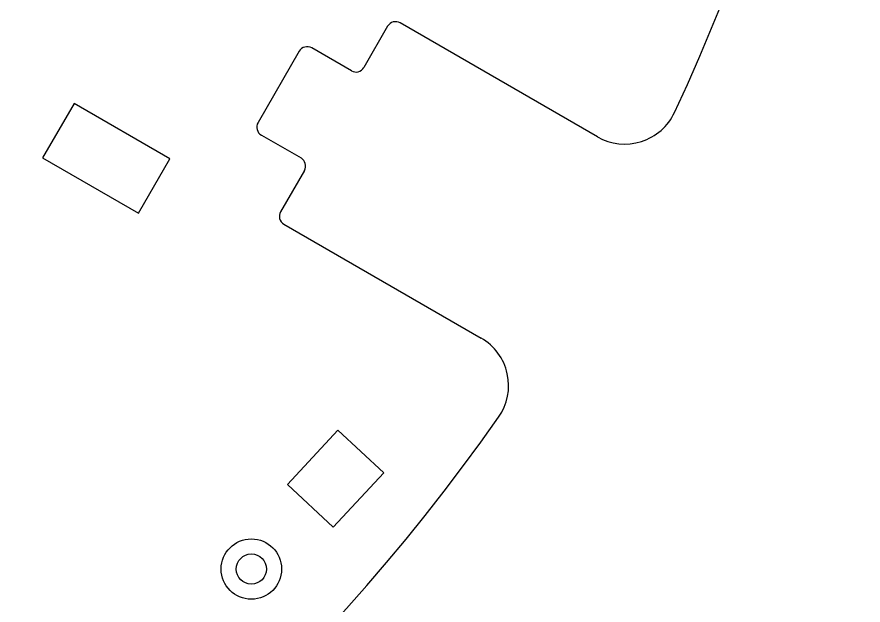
# Model space of a CAD drawing. Header units: inches. Extents: x -1316 to -504, y 751 to 1208.
# Drawn here: x -962.6 to -870.1, y 833 to 897.3 of the extents above; entities that cross this region are included whole.
import ezdxf

# ---------------------------------------------------------------- set-up
doc = ezdxf.new("R2010")
doc.units = ezdxf.units.IN
doc.header["$MEASUREMENT"] = 0
doc.linetypes.add('Continuous2', pattern=[0])
doc.layers.add('68351 TABLE', color=1, linetype='Continuous')

msp = doc.modelspace()

# ---------------------------------------------------------------- linework, layer by layer
at = {"layer": '68351 TABLE', "color": 1, "linetype": 'Continuous2', "lineweight": -3, "true_color": 0xff0000}
for p, q in [((-922.064, 896.297), (-924.664, 891.794)), ((-899.151, 884.223), (-920.698, 896.663)), ((-931.727, 893.562), (-936.227, 885.768)), ((-926.03, 891.428), (-930.361, 893.928)), ((-935.861, 884.402), (-931.53, 881.902)), ((-931.164, 880.536), (-933.764, 876.032)), ((-933.398, 874.666), (-911.851, 862.226))]:
    msp.add_line(p, q, dxfattribs=at)
at = {"layer": '68351 TABLE', "color": 5, "linetype": 'Continuous2', "lineweight": -3, "true_color": 0x0000ff}
for p, q in [((-956.33, 887.848), (-959.76, 881.907)), ((-945.851, 881.798), (-956.33, 887.848)), ((-959.76, 881.907), (-949.281, 875.857)), ((-949.281, 875.857), (-945.851, 881.798)), ((-927.493, 852.159), (-933.017, 846.235)), ((-922.476, 847.48), (-927.493, 852.159)), ((-928, 841.556), (-922.476, 847.48)), ((-933.017, 846.235), (-928, 841.556))]:
    msp.add_line(p, q, dxfattribs=at)
at = {"layer": '68351 TABLE', "color": 3, "linetype": 'Continuous2', "lineweight": -3, "true_color": 0x00ff00}
msp.add_circle((-936.954, 836.984), 3.3, dxfattribs=at)
at = {"layer": '68351 TABLE', "color": 5, "linetype": 'Continuous2', "lineweight": -3, "true_color": 0x0000ff}
msp.add_circle((-936.954, 836.984), 1.651, dxfattribs=at)
at = {"layer": '68351 TABLE', "color": 1, "linetype": 'Continuous2', "lineweight": -3, "true_color": 0xff0000}
for centre, radius, start, end in [((-1090.121, 979.815), 220, 335.01308, 84.98692), ((-921.198, 895.797), 1, 60, 150), ((-930.861, 893.062), 1, 60, 150), ((-925.53, 892.294), 1, 240, 330), ((-896.151, 889.419), 6, 240, 335.01308), ((-935.361, 885.268), 1, 150, 240), ((-932.03, 881.036), 1, 330, 60), ((-932.898, 875.532), 1, 150, 240), ((-914.851, 857.03), 6, 324.98692, 60), ((-1090.121, 979.815), 220, 215.01308, 324.98692)]:
    msp.add_arc(centre, radius, start, end, dxfattribs=at)

doc.saveas('drawing.dxf')
